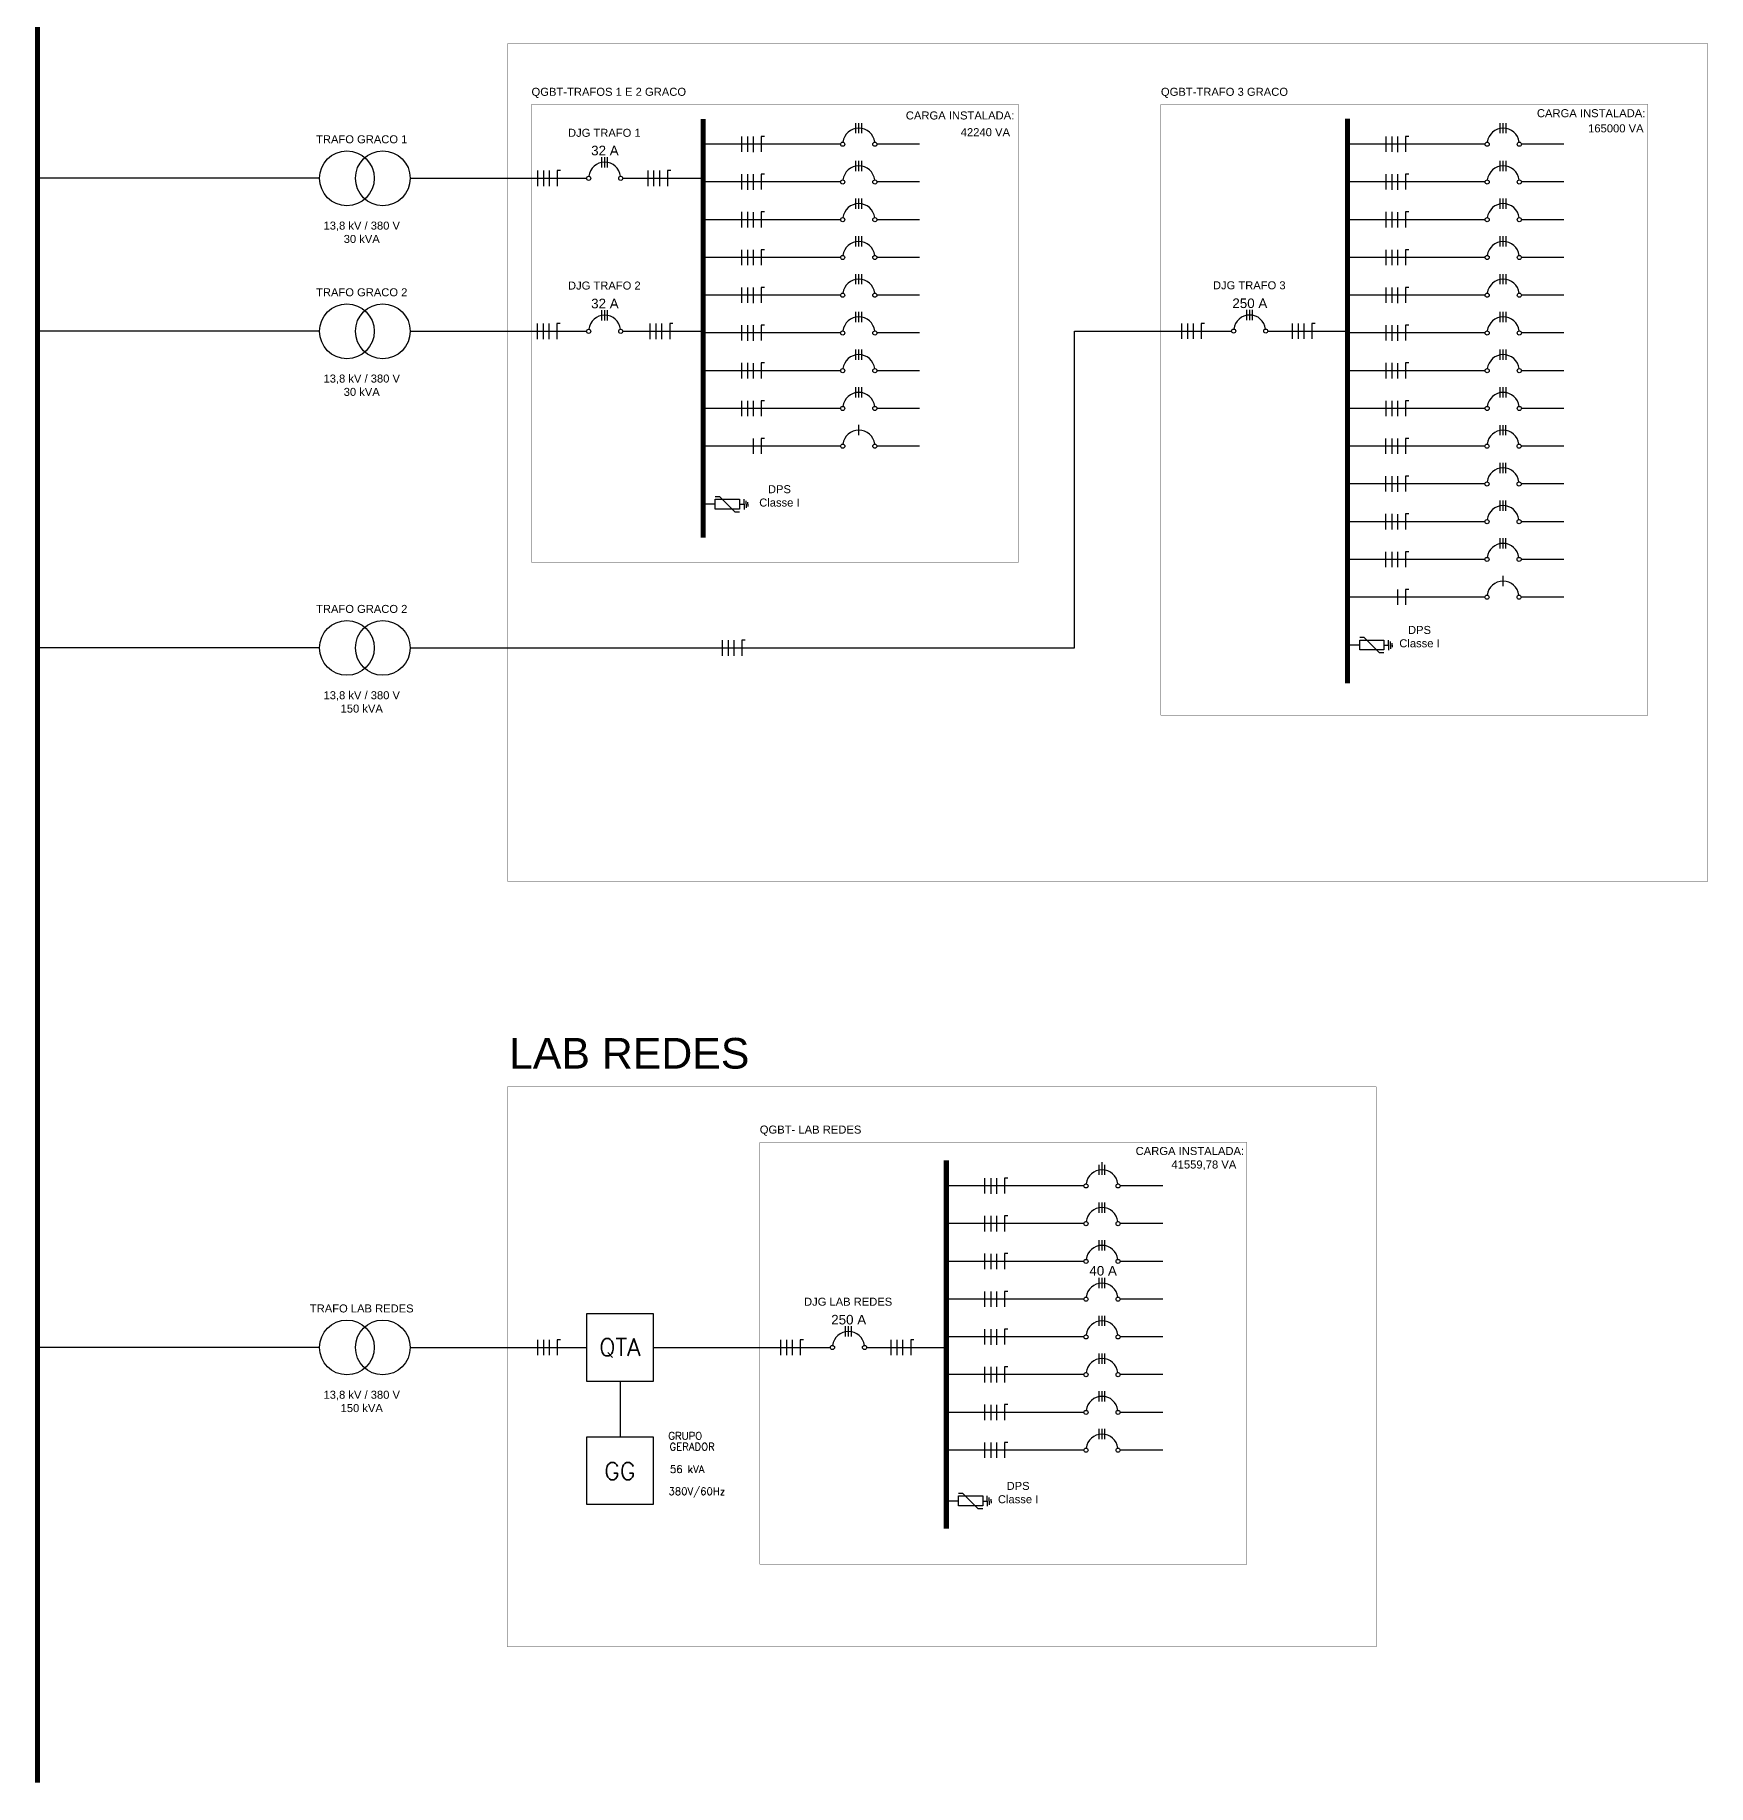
# Model space of a CAD drawing. Header units: millimetres. Extents: x 700 to 1754, y 408 to 936.
# Drawn here: x 758.4 to 1024.3, y 491.9 to 770.1 of the extents above; entities that cross this region are included whole.
import ezdxf
from ezdxf.enums import TextEntityAlignment as Align

# ---------------------------------------------------------------- set-up
doc = ezdxf.new("R2010")
doc.units = ezdxf.units.MM
doc.linetypes.add('ACAD_ISO03W100', pattern=[30, 12, -18])
for name, color, linetype in [('A-03', 3, 'Continuous'), ('ARA_DISPOSITIVOS', 5, 'Continuous'), ('ARA_LEGENDA', 7, 'Continuous'), ('EQUIPAMENTOS', 4, 'Continuous'), ('GSP_Arq_TEXTO', 7, 'Continuous'), ('GSP_URB_TEXTO GERAL', 7, 'Continuous'), ('S16', 2, 'Continuous'), ('UNIFILAR', 3, 'Continuous'), ('VAI AO CTA', 7, 'Continuous')]:
    doc.layers.add(name, color=color, linetype=linetype)
doc.layers.add('BARRAMENTO', color=1, linetype='Continuous', lineweight=30)
doc.styles.add('ARA_TITULO_1', font='arial.ttf', dxfattribs={"height": 4})
doc.styles.add('ARIAL', font='arial.ttf')
doc.styles.add('ROMANS', font='arial.ttf')
doc.styles.add('S16', font='SIMPLEX.SHX', dxfattribs={"height": 0.16})

# ---------------------------------------------------------------- blocks, each defined once
blk = doc.blocks.new('DISJ TRIF')
at = {"layer": 'A-03', "color": 2}
for p, q in [((0.217, 0.418), (0.421, 0.418)), ((0.217, 0.36), (0.421, 0.36)), ((0.217, 0.302), (0.421, 0.302))]:
    blk.add_line(p, q, dxfattribs=at)
at = {"layer": 'EQUIPAMENTOS', "color": 2}
for centre in [(0, 0.679), (0, 0.041)]:
    blk.add_circle(centre, 0.0409, dxfattribs=at)
at = {"layer": 'EQUIPAMENTOS', "color": 4}
blk.add_arc((0, 0.36), 0.319, 277.3498, 82.6502, dxfattribs=at)
blk = doc.blocks.new('dps')
at = {"layer": 'ARA_DISPOSITIVOS'}
for p, q in [((9.6, -5.6), (9.6, 0)), ((9.6, -5.6), (-9.4, -24.7)), ((-9.4, -24.7), (-9.4, -30.8))]:
    blk.add_line(p, q, dxfattribs=at)
blk.add_lwpolyline([(-6.1, 0), (6.4, 0), (6.4, -30.8), (-6.1, -30.8)], close=True, dxfattribs=at)

msp = doc.modelspace()

# ---------------------------------------------------------------- linework, layer by layer
msp.add_lwpolyline([(928.03, 590.51), (928.03, 590.9)])
at = {"layer": 'A-03', "color": 2}
for p, q in [((889.36, 706.46), (889.36, 708.09)), ((991.76, 682.46), (991.76, 684.09))]:
    msp.add_line(p, q, dxfattribs=at)
at = {"layer": 'ARA_LEGENDA', "color": 2, "linetype": 'ACAD_ISO03W100', "ltscale": 0.25, "const_width": 0.0375}
for points in [[(1024.32, 635.58), (833.51, 635.58), (833.51, 768.66), (1024.32, 768.66)], [(971.6, 513.87), (833.51, 513.87), (833.51, 602.89), (971.6, 602.89)]]:
    msp.add_lwpolyline(points, close=True, dxfattribs=at)
at = {"layer": 'ARA_LEGENDA', "color": 7, "linetype": 'ACAD_ISO03W100', "ltscale": 0.25, "const_width": 0.0375}
for points in [[(914.74, 686.3), (837.34, 686.3), (837.34, 759.02), (914.74, 759.02)], [(1014.78, 661.95), (937.38, 661.95), (937.38, 759.02), (1014.78, 759.02)], [(951.02, 527), (873.61, 527), (873.61, 594.05), (951.02, 594.05)]]:
    msp.add_lwpolyline(points, close=True, dxfattribs=at)
at = {"layer": 'BARRAMENTO'}
for p, q in [((886.48, 752.72), (864.6, 752.72)), ((899, 752.72), (892.24, 752.72)), ((988.91, 752.72), (967.03, 752.72)), ((1001.43, 752.72), (994.67, 752.72)), ((886.48, 746.72), (864.6, 746.72)), ((899, 746.72), (892.24, 746.72)), ((988.91, 746.72), (967.03, 746.72)), ((1001.43, 746.72), (994.67, 746.72)), ((886.48, 740.72), (864.6, 740.72)), ((899, 740.72), (892.24, 740.72)), ((988.91, 740.72), (967.03, 740.72)), ((1001.43, 740.72), (994.67, 740.72)), ((886.48, 734.72), (864.6, 734.72)), ((899, 734.72), (892.24, 734.72)), ((988.91, 734.72), (967.03, 734.72)), ((1001.43, 734.72), (994.67, 734.72)), ((886.48, 728.72), (864.6, 728.72)), ((899, 728.72), (892.24, 728.72)), ((988.91, 728.72), (967.03, 728.72)), ((1001.43, 728.72), (994.67, 728.72)), ((886.48, 722.72), (864.6, 722.72)), ((899, 722.72), (892.24, 722.72)), ((988.91, 722.72), (967.03, 722.72)), ((1001.43, 722.72), (994.67, 722.72)), ((886.48, 716.72), (864.6, 716.72)), ((899, 716.72), (892.24, 716.72)), ((988.91, 716.72), (967.03, 716.72)), ((1001.43, 716.72), (994.67, 716.72)), ((886.48, 710.72), (864.6, 710.72)), ((899, 710.72), (892.24, 710.72)), ((988.91, 710.72), (967.03, 710.72)), ((1001.43, 710.72), (994.67, 710.72)), ((886.48, 704.72), (864.6, 704.72)), ((899, 704.72), (892.24, 704.72)), ((988.88, 704.72), (967, 704.72)), ((1001.4, 704.72), (994.64, 704.72)), ((988.88, 698.72), (967, 698.72)), ((1001.4, 698.72), (994.64, 698.72)), ((988.88, 692.72), (967, 692.72)), ((1001.4, 692.72), (994.64, 692.72)), ((988.88, 686.72), (967, 686.72)), ((1001.4, 686.72), (994.64, 686.72)), ((988.88, 680.72), (967, 680.72)), ((1001.4, 680.72), (994.64, 680.72)), ((925.15, 587.14), (903.27, 587.14)), ((937.67, 587.14), (930.9, 587.14)), ((925.15, 581.14), (903.27, 581.14)), ((937.67, 581.14), (930.9, 581.14)), ((925.15, 575.14), (903.27, 575.14)), ((937.67, 575.14), (930.9, 575.14)), ((925.15, 569.14), (903.27, 569.14)), ((937.67, 569.14), (930.9, 569.14)), ((925.15, 563.14), (903.27, 563.14)), ((937.67, 563.14), (930.9, 563.14)), ((925.15, 557.14), (903.27, 557.14)), ((937.67, 557.14), (930.9, 557.14)), ((925.15, 551.14), (903.27, 551.14)), ((937.67, 551.14), (930.9, 551.14)), ((925.15, 545.14), (903.27, 545.14)), ((937.67, 545.14), (930.9, 545.14))]:
    msp.add_line(p, q, dxfattribs=at)
at = {"layer": 'BARRAMENTO', "color": 1, "ltscale": 200}
for p, q in [((866.55, 695.48), (864.6, 695.48)), ((968.98, 673.11), (967.03, 673.11)), ((905.21, 537.05), (903.27, 537.05))]:
    msp.add_line(p, q, dxfattribs=at)
at = {"layer": 'BARRAMENTO', "color": 3, "ltscale": 200}
for p, q in [((870.39, 695.48), (871.11, 695.48)), ((871.11, 695.48), (871.11, 696.29)), ((871.11, 695.48), (871.11, 694.68)), ((871.43, 695.48), (871.43, 696.06)), ((871.43, 695.48), (871.43, 694.9)), ((871.7, 695.48), (871.7, 695.8)), ((871.7, 695.48), (871.7, 695.16)), ((973.55, 673.11), (973.55, 673.91)), ((973.86, 673.11), (973.86, 673.69)), ((974.14, 673.11), (974.14, 673.43)), ((972.83, 673.11), (973.55, 673.11)), ((973.55, 673.11), (973.55, 672.3)), ((973.86, 673.11), (973.86, 672.53)), ((974.14, 673.11), (974.14, 672.79)), ((909.06, 537.05), (909.78, 537.05)), ((909.78, 537.05), (909.78, 537.86)), ((909.78, 537.05), (909.78, 536.25)), ((910.09, 537.05), (910.09, 537.63)), ((910.09, 537.05), (910.09, 536.47)), ((910.37, 537.05), (910.37, 537.37)), ((910.37, 537.05), (910.37, 536.73))]:
    msp.add_line(p, q, dxfattribs=at)
at = {"layer": 'BARRAMENTO', "lineweight": 40, "const_width": 0.8}
for points in [[(758.82, 492.31), (758.82, 921.09)], [(864.6, 690.16), (864.6, 756.73)], [(967.03, 667.05), (967.03, 756.77)], [(903.27, 532.68), (903.27, 591.18)]]:
    msp.add_lwpolyline(points, dxfattribs=at)
at = {"layer": 'BARRAMENTO'}
for points in [[(803.64, 747.3), (758.82, 747.3)], [(818.05, 747.3), (846.1, 747.3)], [(851.85, 747.3), (864.6, 747.3)], [(803.64, 722.98), (758.82, 722.98)], [(818.05, 722.98), (846.1, 722.98)], [(851.85, 722.98), (864.6, 722.98)], [(923.62, 672.65), (923.62, 723.02), (948.61, 723.02)], [(954.37, 723.02), (967.03, 723.02)], [(803.64, 672.65), (758.82, 672.65)], [(818.05, 672.65), (923.62, 672.65)], [(803.64, 561.46), (758.82, 561.46)], [(818.05, 561.46), (846.1, 561.46)], [(856.7, 561.46), (884.84, 561.46)], [(890.6, 561.46), (903.27, 561.46)], [(851.4, 556.12), (851.4, 547.22)]]:
    msp.add_lwpolyline(points, dxfattribs=at)
at = {"layer": 'EQUIPAMENTOS', "color": 4}
for points in [[(856.7, 566.79), (846.1, 566.79), (846.1, 556.12), (856.7, 556.12)], [(856.7, 547.22), (846.1, 547.22), (846.1, 536.55), (856.7, 536.55)]]:
    msp.add_lwpolyline(points, close=True, dxfattribs=at)
at = {"layer": 'EQUIPAMENTOS', "color": 2}
for centre in [(886.81, 704.72), (891.91, 704.72), (989.21, 680.72), (994.31, 680.72)]:
    msp.add_circle(centre, 0.327, dxfattribs=at)
at = {"layer": 'EQUIPAMENTOS', "color": 4}
for centre in [(889.36, 704.72), (991.76, 680.72)]:
    msp.add_arc(centre, 2.55, 7.3498, 172.6502, dxfattribs=at)
at = {"layer": 'GSP_URB_TEXTO GERAL', "color": 1}
for centre in [(807.99, 747.3), (813.7, 747.3), (807.99, 722.98), (813.7, 722.98), (807.99, 672.65), (813.7, 672.65), (807.99, 561.46), (813.7, 561.46)]:
    msp.add_circle(centre, 4.35, dxfattribs=at)
at = {"layer": 'VAI AO CTA', "color": 1}
for p, q in [((870.7, 753.95), (870.7, 751.5)), ((871.65, 753.95), (871.65, 751.49)), ((872.61, 751.48), (872.61, 753.94)), ((973.13, 753.95), (973.13, 751.5)), ((974.09, 753.95), (974.09, 751.49)), ((975.04, 751.48), (975.04, 753.94)), ((838.29, 748.53), (838.29, 746.07)), ((839.25, 748.52), (839.25, 746.06)), ((840.21, 746.06), (840.21, 748.52)), ((855.8, 748.53), (855.8, 746.07)), ((856.75, 748.52), (856.75, 746.06)), ((857.71, 746.06), (857.71, 748.52)), ((870.7, 747.95), (870.7, 745.5)), ((871.65, 747.95), (871.65, 745.49)), ((872.61, 745.48), (872.61, 747.94)), ((973.13, 747.95), (973.13, 745.5)), ((974.09, 747.95), (974.09, 745.49)), ((975.04, 745.48), (975.04, 747.94)), ((870.7, 741.95), (870.7, 739.5)), ((871.65, 741.95), (871.65, 739.49)), ((872.61, 739.48), (872.61, 741.94)), ((973.13, 741.95), (973.13, 739.5)), ((974.09, 741.95), (974.09, 739.49)), ((975.04, 739.48), (975.04, 741.94)), ((870.7, 735.95), (870.7, 733.5)), ((871.65, 735.95), (871.65, 733.49)), ((872.61, 733.48), (872.61, 735.94)), ((973.13, 735.95), (973.13, 733.5)), ((974.09, 735.95), (974.09, 733.49)), ((975.04, 733.48), (975.04, 735.94)), ((870.7, 729.95), (870.7, 727.5)), ((871.65, 729.95), (871.65, 727.49)), ((872.61, 727.48), (872.61, 729.94)), ((973.13, 729.95), (973.13, 727.5)), ((974.09, 729.95), (974.09, 727.49)), ((975.04, 727.48), (975.04, 729.94)), ((838.23, 724.21), (838.23, 721.75)), ((839.19, 724.21), (839.19, 721.75)), ((840.14, 721.74), (840.14, 724.2)), ((856.16, 724.21), (856.16, 721.75)), ((857.11, 724.21), (857.11, 721.75)), ((858.07, 721.74), (858.07, 724.2)), ((870.7, 723.95), (870.7, 721.5)), ((871.65, 723.95), (871.65, 721.49)), ((872.61, 721.48), (872.61, 723.94)), ((940.66, 724.24), (940.66, 721.79)), ((941.62, 724.24), (941.62, 721.78)), ((942.58, 721.77), (942.58, 724.23)), ((958.23, 724.24), (958.23, 721.79)), ((959.19, 724.24), (959.19, 721.78)), ((960.15, 721.77), (960.15, 724.23)), ((973.13, 723.95), (973.13, 721.5)), ((974.09, 723.95), (974.09, 721.49)), ((975.04, 721.48), (975.04, 723.94)), ((870.7, 717.95), (870.7, 715.5)), ((871.65, 717.95), (871.65, 715.49)), ((872.61, 715.48), (872.61, 717.94)), ((973.13, 717.95), (973.13, 715.5)), ((974.09, 717.95), (974.09, 715.49)), ((975.04, 715.48), (975.04, 717.94)), ((870.7, 711.95), (870.7, 709.5)), ((871.65, 711.95), (871.65, 709.49)), ((872.61, 709.48), (872.61, 711.94)), ((973.13, 711.95), (973.13, 709.5)), ((974.09, 711.95), (974.09, 709.49)), ((975.04, 709.48), (975.04, 711.94)), ((872.61, 703.48), (872.61, 705.94)), ((973.1, 705.95), (973.1, 703.5)), ((974.06, 705.95), (974.06, 703.49)), ((975.01, 703.48), (975.01, 705.94)), ((973.1, 699.95), (973.1, 697.5)), ((974.06, 699.95), (974.06, 697.49)), ((975.01, 697.48), (975.01, 699.94)), ((973.1, 693.95), (973.1, 691.5)), ((974.06, 693.95), (974.06, 691.49)), ((975.01, 691.48), (975.01, 693.94)), ((973.1, 687.95), (973.1, 685.5)), ((974.06, 687.95), (974.06, 685.49)), ((975.01, 685.48), (975.01, 687.94)), ((975.01, 679.48), (975.01, 681.94)), ((867.64, 673.88), (867.64, 671.42)), ((868.6, 673.87), (868.6, 671.41)), ((869.56, 671.41), (869.56, 673.87)), ((909.36, 588.37), (909.36, 585.91)), ((910.32, 588.36), (910.32, 585.9)), ((911.28, 585.9), (911.28, 588.36)), ((909.36, 582.37), (909.36, 579.91)), ((910.32, 582.36), (910.32, 579.9)), ((911.28, 579.9), (911.28, 582.36)), ((909.36, 576.37), (909.36, 573.91)), ((910.32, 576.36), (910.32, 573.9)), ((911.28, 573.9), (911.28, 576.36)), ((909.36, 570.37), (909.36, 567.91)), ((910.32, 570.36), (910.32, 567.9)), ((911.28, 567.9), (911.28, 570.36)), ((838.29, 562.69), (838.29, 560.23)), ((839.25, 562.68), (839.25, 560.22)), ((840.21, 560.22), (840.21, 562.68)), ((876.9, 562.69), (876.9, 560.23)), ((877.85, 562.68), (877.85, 560.22)), ((878.81, 560.22), (878.81, 562.68)), ((894.47, 562.69), (894.47, 560.23)), ((895.42, 562.68), (895.42, 560.22)), ((896.38, 560.22), (896.38, 562.68)), ((909.36, 564.37), (909.36, 561.91)), ((910.32, 564.36), (910.32, 561.9)), ((911.28, 561.9), (911.28, 564.36)), ((909.36, 558.37), (909.36, 555.91)), ((910.32, 558.36), (910.32, 555.9)), ((911.28, 555.9), (911.28, 558.36)), ((909.36, 552.37), (909.36, 549.91)), ((910.32, 552.36), (910.32, 549.9)), ((911.28, 549.9), (911.28, 552.36)), ((909.36, 546.37), (909.36, 543.91)), ((910.32, 546.36), (910.32, 543.9)), ((911.28, 543.9), (911.28, 546.36))]:
    msp.add_line(p, q, dxfattribs=at)
at = {"layer": 'VAI AO CTA', "color": 4, "linetype": 'ACAD_ISO03W100'}
for p, q in [((874.36, 753.95), (873.84, 753.95)), ((976.8, 753.95), (976.27, 753.95)), ((841.96, 748.53), (841.43, 748.53)), ((859.46, 748.53), (858.94, 748.53)), ((874.36, 747.95), (873.84, 747.95)), ((976.8, 747.95), (976.27, 747.95)), ((874.36, 741.95), (873.84, 741.95)), ((976.8, 741.95), (976.27, 741.95)), ((874.36, 735.95), (873.84, 735.95)), ((976.8, 735.95), (976.27, 735.95)), ((874.36, 729.95), (873.84, 729.95)), ((976.8, 729.95), (976.27, 729.95)), ((841.9, 724.21), (841.37, 724.21)), ((859.82, 724.21), (859.3, 724.21)), ((874.36, 723.95), (873.84, 723.95)), ((944.33, 724.24), (943.8, 724.24)), ((961.9, 724.24), (961.37, 724.24)), ((976.8, 723.95), (976.27, 723.95)), ((874.36, 717.95), (873.84, 717.95)), ((976.8, 717.95), (976.27, 717.95)), ((874.36, 711.95), (873.84, 711.95)), ((976.8, 711.95), (976.27, 711.95)), ((874.36, 705.95), (873.84, 705.95)), ((976.76, 705.95), (976.24, 705.95)), ((976.76, 699.95), (976.24, 699.95)), ((976.76, 693.95), (976.24, 693.95)), ((976.76, 687.95), (976.24, 687.95)), ((976.76, 681.95), (976.24, 681.95)), ((871.31, 673.88), (870.78, 673.88)), ((913.03, 588.37), (912.5, 588.37)), ((913.03, 582.37), (912.5, 582.37)), ((913.03, 576.37), (912.5, 576.37)), ((913.03, 570.37), (912.5, 570.37)), ((841.96, 562.69), (841.43, 562.69)), ((880.56, 562.69), (880.04, 562.69)), ((898.13, 562.69), (897.61, 562.69)), ((913.03, 564.37), (912.5, 564.37)), ((913.03, 558.37), (912.5, 558.37)), ((913.03, 552.37), (912.5, 552.37)), ((913.03, 546.37), (912.5, 546.37))]:
    msp.add_line(p, q, dxfattribs=at)
at = {"layer": 'VAI AO CTA', "color": 4}
for p, q in [((873.84, 753.95), (873.84, 751.5)), ((976.27, 753.95), (976.27, 751.5)), ((841.43, 748.53), (841.43, 746.07)), ((858.94, 748.53), (858.94, 746.07)), ((873.84, 747.95), (873.84, 745.5)), ((976.27, 747.95), (976.27, 745.5)), ((873.84, 741.95), (873.84, 739.5)), ((976.27, 741.95), (976.27, 739.5)), ((873.84, 735.95), (873.84, 733.5)), ((976.27, 735.95), (976.27, 733.5)), ((873.84, 729.95), (873.84, 727.5)), ((976.27, 729.95), (976.27, 727.5)), ((841.37, 724.21), (841.37, 721.75)), ((859.3, 724.21), (859.3, 721.75)), ((873.84, 723.95), (873.84, 721.5)), ((943.8, 724.24), (943.8, 721.79)), ((961.37, 724.24), (961.37, 721.79)), ((976.27, 723.95), (976.27, 721.5)), ((873.84, 717.95), (873.84, 715.5)), ((976.27, 717.95), (976.27, 715.5)), ((873.84, 711.95), (873.84, 709.5)), ((976.27, 711.95), (976.27, 709.5)), ((873.84, 705.95), (873.84, 703.5)), ((976.24, 705.95), (976.24, 703.5)), ((976.24, 699.95), (976.24, 697.5)), ((976.24, 693.95), (976.24, 691.5)), ((976.24, 687.95), (976.24, 685.5)), ((976.24, 681.95), (976.24, 679.5)), ((870.78, 673.88), (870.78, 671.42)), ((912.5, 588.37), (912.5, 585.91)), ((912.5, 582.37), (912.5, 579.91)), ((912.5, 576.37), (912.5, 573.91)), ((912.5, 570.37), (912.5, 567.91)), ((841.43, 562.69), (841.43, 560.23)), ((880.04, 562.69), (880.04, 560.23)), ((897.61, 562.69), (897.61, 560.23)), ((912.5, 564.37), (912.5, 561.91)), ((912.5, 558.37), (912.5, 555.91)), ((912.5, 552.37), (912.5, 549.91)), ((912.5, 546.37), (912.5, 543.91))]:
    msp.add_line(p, q, dxfattribs=at)

# ---------------------------------------------------------------- block references
at = {"layer": 'GSP_URB_TEXTO GERAL', "color": 3, "xscale": 0.1250618214714352, "yscale": 0.1250618214714352, "zscale": 0.1250618214714352, "rotation": 89.99999999999999}
for p in [(866.55, 695.48), (968.98, 673.11), (905.21, 537.05)]:
    msp.add_blockref('dps', p, dxfattribs=at)
at = {"layer": 'UNIFILAR', "color": 0, "xscale": 8, "yscale": 8, "zscale": 8, "rotation": 90}
for p in [(892.24, 752.72), (994.67, 752.72), (851.85, 747.3), (892.24, 746.72), (994.67, 746.72), (892.24, 740.72), (994.67, 740.72), (892.24, 734.72), (994.67, 734.72), (892.24, 728.72), (994.67, 728.72), (851.85, 722.98), (892.24, 722.72), (954.37, 723.02), (994.67, 722.72), (892.24, 716.72), (994.67, 716.72), (892.24, 710.72), (994.67, 710.72), (994.64, 704.72), (994.64, 698.72), (994.64, 692.72), (994.64, 686.72), (930.9, 587.14), (930.9, 581.14), (930.9, 575.14), (930.9, 569.14), (890.6, 561.46), (930.9, 563.14), (930.9, 557.14), (930.9, 551.14), (930.9, 545.14)]:
    msp.add_blockref('DISJ TRIF', p, dxfattribs=at)

# ---------------------------------------------------------------- texts
at = {"layer": 'ARA_LEGENDA', "style": 'ROMANS'}
for s, p in [('32 A', (849, 751.72)), ('32 A', (849, 727.4)), ('250 A', (951.51, 727.44)), ('40 A', (928.19, 573.65)), ('250 A', (887.75, 565.88))]:
    msp.add_text(s, height=1.522, dxfattribs=at).set_placement(p, align=Align.MIDDLE)
at = {"layer": 'GSP_Arq_TEXTO', "attachment_point": 2, "style": 'ARIAL'}
for s, insert, char_height, width in [('DPS\\PClasse I', (876.74, 698.52), 1.272, 6.8733), ('DPS', (876.74, 698.52), 1.272, 6.8733), ('DPS\\PClasse I', (978.48, 676.15), 1.272, 6.8733), ('LAB REDES', (852.86, 610.66), 4.873, 129.7466), ('DPS\\PClasse I', (914.68, 540.09), 1.272, 6.8733)]:
    msp.add_mtext(s, dxfattribs=dict(at, insert=insert, char_height=char_height, width=width))
at = {"layer": 'S16', "color": 7, "style": 'S16'}
for s, height, p in [('QTA', 2.74, (851.37, 561.37)), ('GRUPO', 1.173, (861.78, 547.4)), ('GERADOR', 1.173, (862.87, 545.69)), ('GG', 2.74, (851.37, 541.8)), ('56 kVA', 1.173, (862.08, 542.11)), ('380V/60Hz', 1.173, (863.61, 538.51))]:
    msp.add_text(s, height=height, dxfattribs=at).set_placement(p, align=Align.MIDDLE)
at = {"layer": 'VAI AO CTA', "attachment_point": 3, "style": 'ARA_TITULO_1'}
for s, insert, char_height in [('\\pxql;QGBT-TRAFOS 1 E 2 GRACO', (862.71, 761.69), 1.2766), ('\\pxql;QGBT-TRAFO 3 GRACO', (962.75, 761.69), 1.2766), ('CARGA INSTALADA:', (914.07, 757.93), 1.2766), ('CARGA INSTALADA:', (1014.38, 758.29), 1.2766), (' ^I42240 VA', (913.39, 755.27), 1.2766), ('165000 VA', (1014.1, 755.88), 1.277), ('\\pxql;QGBT- LAB REDES', (898.99, 596.73), 1.2766), ('CARGA INSTALADA:', (950.6, 593.33), 1.2766), ('  41559,78 VA', (949.36, 591.18), 1.2766)]:
    msp.add_mtext_dynamic_manual_height_columns(s, width=25.3745, gutter_width=0.45, heights=[1.79], dxfattribs=dict(at, insert=insert, char_height=char_height))
at = {"layer": 'VAI AO CTA', "char_height": 1.2717, "width": 17.7112, "attachment_point": 2, "style": 'ARIAL'}
for s, insert in [('TRAFO GRACO 1', (810.35, 754.14)), ('DJG TRAFO 1', (848.91, 755.17)), ('13,8 kV / 380 V\\P30 kVA', (810.35, 740.42)), ('TRAFO GRACO 2', (810.35, 729.82)), ('DJG TRAFO 2', (848.91, 730.89)), ('DJG TRAFO 3', (951.42, 730.93)), ('13,8 kV / 380 V\\P30 kVA', (810.35, 716.11)), ('TRAFO GRACO 2', (810.35, 679.49)), ('13,8 kV / 380 V\\P150 kVA', (810.35, 665.77)), ('TRAFO LAB REDES', (810.35, 568.3)), ('DJG LAB REDES', (887.66, 569.37)), ('13,8 kV / 380 V\\P150 kVA', (810.35, 554.58))]:
    msp.add_mtext(s, dxfattribs=dict(at, insert=insert))

doc.saveas('drawing.dxf')
